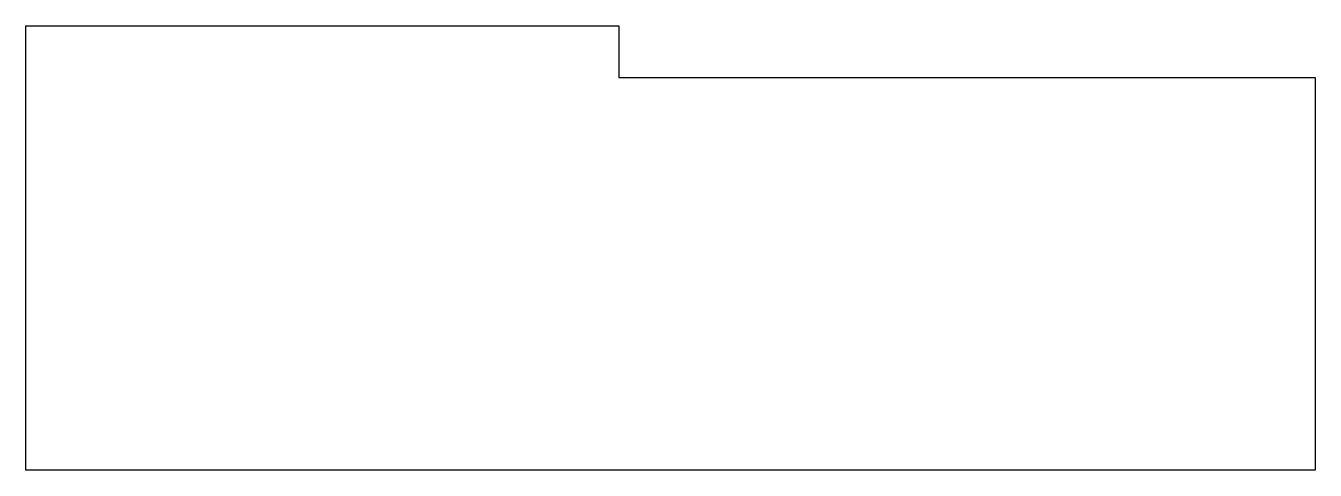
# Model space of a CAD drawing. Header units: millimetres. Extents: x -112 to 13, y -43 to 0.
import ezdxf

# ---------------------------------------------------------------- set-up
doc = ezdxf.new("R2010")
doc.units = ezdxf.units.MM
doc.layers.get('0').update_dxf_attribs({"linetype": 'CONTINUOUS'})

msp = doc.modelspace()

# ---------------------------------------------------------------- linework, layer by layer
msp.add_lwpolyline([(-112.5, 0), (-55, 0), (-55, -5), (12.5, -5), (12.5, -43.1), (-112.5, -43.1)], close=True)

doc.saveas('drawing.dxf')
